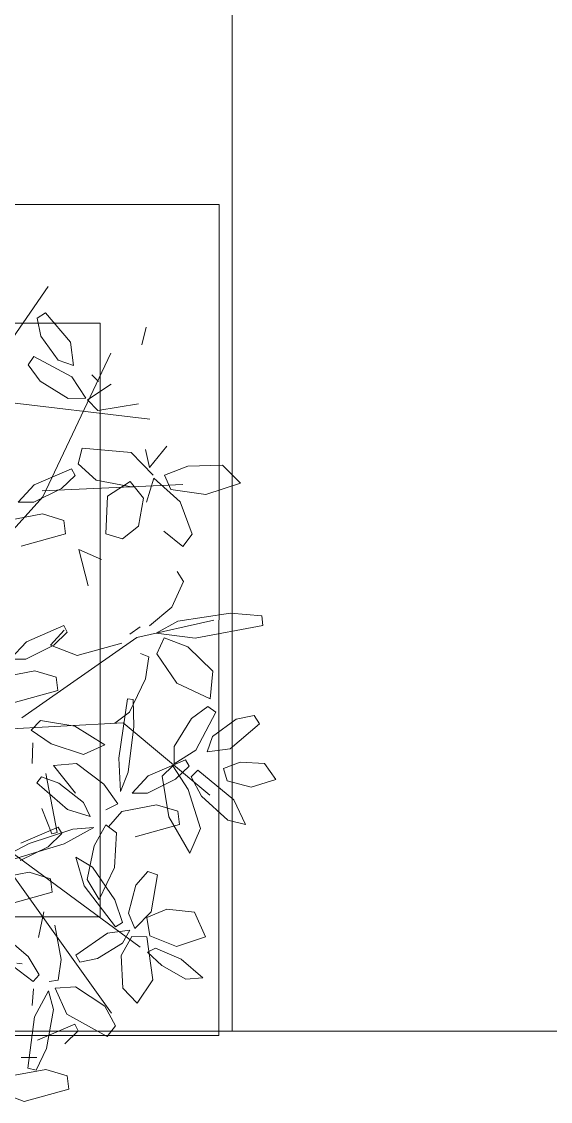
# Model space of a CAD drawing. Header units: millimetres. Extents: x 4980 to 19099, y 3891 to 5773.
# Drawn here: x 6256.84 to 6279.12, y 4167.13 to 4212.6 of the extents above; entities that cross this region are included whole.
import ezdxf

# ---------------------------------------------------------------- set-up
doc = ezdxf.new("R2010")
doc.units = ezdxf.units.MM
for name, color, linetype, lineweight in [('no3_ahşap gorunus on kalın', 34, 'Continuous', 20), ('no3_döşeme kaplama', 252, 'Continuous', 0), ('no3_ölçü tefriş', 252, 'Continuous', 0), ('PLAN YAZI', 4, 'Continuous', 9)]:
    doc.layers.add(name, color=color, linetype=linetype, lineweight=lineweight)

# ---------------------------------------------------------------- blocks, each defined once
blk = doc.blocks.new('p34')
at = {"color": 44}
for p, q in [((1679.44, -14133.399), (1676.031, -14128.502)), ((1676.283, -14137.346), (1673.404, -14131.319)), ((1682.755, -14132.766), (1671.775, -14134.094)), ((1676.318, -14137.098), (1670.396, -14136.858)), ((1682.842, -14144.569), (1676.283, -14137.346)), ((1677.216, -14146.653), (1672.35, -14143.293)), ((1683.379, -14145.161), (1673.489, -14159.11)), ((1672.948, -14146.882), (1669.312, -14149.94)), ((1678.323, -14147.141), (1672.948, -14146.882)), ((1678.77, -14151.506), (1672.265, -14156.333))]:
    blk.add_line(p, q, dxfattribs=at)
at = {"color": 68}
for p, q in [((1675.098, -14130.847), (1676.139, -14129.606)), ((1676.139, -14129.606), (1676.493, -14129.832)), ((1676.493, -14129.832), (1676.343, -14130.589))]:
    blk.add_line(p, q, dxfattribs=at)
at = {"color": 66}
for p, q in [((1672.087, -14130.966), (1671.902, -14130.222)), ((1674.972, -14131.821), (1675.098, -14130.847)), ((1676.343, -14130.589), (1675.616, -14131.594)), ((1675.616, -14131.594), (1674.972, -14131.821)), ((1675.044, -14132.3), (1676.639, -14131.445)), ((1676.639, -14131.445), (1676.878, -14131.79)), ((1674.2, -14132.216), (1673.92, -14132.499)), ((1676.878, -14131.79), (1676.379, -14132.479)), ((1673.386, -14132.626), (1674.396, -14133.275)), ((1674.467, -14133.211), (1675.044, -14132.3)), ((1676.379, -14132.479), (1675.201, -14133.212)), ((1673.956, -14133.724), (1672.241, -14133.452)), ((1674.396, -14133.275), (1673.956, -14133.724)), ((1675.201, -14133.212), (1674.467, -14133.211)), ((1671.792, -14136.131), (1671.058, -14135.243)), ((1671.951, -14135.381), (1671.792, -14136.131)), ((1672.554, -14135.503), (1674.621, -14135.305)), ((1674.621, -14135.305), (1674.8, -14135.974)), ((1671.638, -14136.465), (1672.554, -14135.503)), ((1670.178, -14136.083), (1671.155, -14136.461)), ((1674.8, -14135.974), (1674.036, -14136.66)), ((1675.075, -14136.176), (1674.925, -14136.453)), ((1676.648, -14136.847), (1675.075, -14136.176)), ((1670.508, -14137.585), (1671.613, -14136.585)), ((1671.155, -14136.461), (1670.892, -14137.062)), ((1671.613, -14136.585), (1671.927, -14137.595)), ((1672.054, -14137.426), (1672.614, -14136.724)), ((1674.036, -14136.66), (1672.481, -14136.956)), ((1672.614, -14136.724), (1673.558, -14137.339)), ((1674.925, -14136.453), (1675.495, -14137.001)), ((1675.495, -14137.001), (1676.676, -14137.578)), ((1677.328, -14137.572), (1676.648, -14136.847)), ((1672.267, -14138.604), (1672.054, -14137.426)), ((1673.558, -14137.339), (1673.639, -14138.924)), ((1676.676, -14137.578), (1677.328, -14137.572)), ((1675.403, -14138.349), (1676.301, -14138.074)), ((1676.301, -14138.074), (1677.762, -14138.346)), ((1675.335, -14138.911), (1675.403, -14138.349)), ((1673.639, -14138.924), (1672.934, -14139.129)), ((1677.21, -14139.42), (1675.335, -14138.911)), ((1673.828, -14140.004), (1674.787, -14139.573)), ((1674.787, -14139.573), (1674.396, -14141.103))]:
    blk.add_line(p, q, dxfattribs=at)
at = {"color": 64}
for p, q in [((1667.963, -14136.813), (1668.711, -14136.044)), ((1668.711, -14136.044), (1670.178, -14136.083)), ((1669.418, -14137.287), (1667.963, -14136.813)), ((1670.892, -14137.062), (1669.418, -14137.287)), ((1670.004, -14138.943), (1670.508, -14137.585)), ((1670.402, -14139.461), (1670.004, -14138.943)), ((1671.196, -14138.819), (1670.402, -14139.461)), ((1672.934, -14139.129), (1672.267, -14138.604)), ((1670.648, -14140.517), (1670.379, -14140.941)), ((1670.379, -14140.941), (1670.877, -14142.023)), ((1670.877, -14142.023), (1671.814, -14142.803)), ((1667.041, -14142.803), (1667.087, -14142.407)), ((1667.087, -14142.407), (1668.406, -14142.289)), ((1668.406, -14142.289), (1670.62, -14142.611)), ((1672.35, -14143.293), (1669.101, -14142.57)), ((1670.62, -14142.611), (1671.541, -14143.118)), ((1669.901, -14143.33), (1667.041, -14142.803)), ((1671.541, -14143.118), (1669.901, -14143.33)), ((1672.654, -14143.156), (1672.205, -14142.847)), ((1675.433, -14142.781), (1675.283, -14143.058)), ((1675.283, -14143.058), (1675.853, -14143.606)), ((1675.419, -14142.964), (1675.992, -14143.603)), ((1677.006, -14143.452), (1675.433, -14142.781)), ((1670.213, -14143.7), (1671.205, -14143.304)), ((1671.205, -14143.304), (1671.52, -14143.981)), ((1674.868, -14144.038), (1672.993, -14143.53)), ((1675.992, -14143.603), (1674.868, -14144.038)), ((1675.853, -14143.606), (1677.034, -14144.182)), ((1677.686, -14144.176), (1677.006, -14143.452)), ((1669.162, -14144.725), (1670.213, -14143.7)), ((1671.52, -14143.981), (1670.683, -14145.224)), ((1672.203, -14143.96), (1671.858, -14144.112)), ((1671.858, -14144.112), (1671.99, -14145.039)), ((1677.034, -14144.182), (1677.686, -14144.176)), ((1669.279, -14145.887), (1669.162, -14144.725)), ((1675.693, -14145.516), (1675.76, -14144.954)), ((1675.76, -14144.954), (1676.659, -14144.679)), ((1676.659, -14144.679), (1678.119, -14144.95)), ((1670.683, -14145.224), (1669.279, -14145.887)), ((1671.99, -14145.039), (1672.675, -14146.436)), ((1672.75, -14145.871), (1672.521, -14145.896)), ((1673.139, -14148.365), (1672.75, -14145.871)), ((1677.568, -14146.025), (1675.693, -14145.516)), ((1669.034, -14146.453), (1669.379, -14146.214)), ((1669.379, -14146.214), (1670.068, -14146.713)), ((1672.521, -14145.896), (1672.49, -14147.033)), ((1668.178, -14146.749), (1669.183, -14147.476)), ((1669.889, -14148.048), (1669.034, -14146.453)), ((1670.068, -14146.713), (1670.801, -14147.891)), ((1672.675, -14146.436), (1673.293, -14146.902)), ((1676.427, -14146.768), (1674.984, -14147.01)), ((1676.818, -14147.177), (1676.427, -14146.768)), ((1672.49, -14147.033), (1672.742, -14148.961)), ((1674.984, -14147.01), (1673.725, -14147.811)), ((1675.987, -14147.762), (1676.818, -14147.177)), ((1669.183, -14147.476), (1669.41, -14148.12)), ((1670.8, -14148.625), (1669.889, -14148.048)), ((1670.801, -14147.891), (1670.8, -14148.625)), ((1673.725, -14147.811), (1674.614, -14148.215)), ((1674.614, -14148.215), (1675.987, -14147.762)), ((1676.785, -14148.579), (1676.753, -14147.704)), ((1670.324, -14148.446), (1670.175, -14148.723)), ((1671.898, -14149.117), (1670.324, -14148.446)), ((1673.063, -14149.776), (1673.139, -14148.365)), ((1674.911, -14148.582), (1673.766, -14149.466)), ((1675.883, -14148.668), (1674.911, -14148.582)), ((1670.175, -14148.723), (1670.744, -14149.27)), ((1670.216, -14149.706), (1670.864, -14148.697)), ((1670.864, -14148.697), (1671.313, -14149.137)), ((1672.742, -14148.961), (1673.063, -14149.776)), ((1674.963, -14149.842), (1675.883, -14148.668)), ((1676.212, -14149.009), (1675.749, -14151.491)), ((1670.744, -14149.27), (1671.925, -14149.847)), ((1671.313, -14149.137), (1671.041, -14150.851)), ((1672.577, -14149.841), (1671.898, -14149.117)), ((1673.766, -14149.466), (1673.178, -14150.295)), ((1675.658, -14149.415), (1674.63, -14150.233)), ((1676.398, -14149.137), (1675.658, -14149.415)), ((1671.925, -14149.847), (1672.577, -14149.841)), ((1671.551, -14150.344), (1673.011, -14150.615)), ((1673.178, -14150.295), (1673.683, -14150.55)), ((1674.63, -14150.233), (1674.355, -14150.825)), ((1673.011, -14150.615), (1673.583, -14151.255)), ((1674.355, -14150.825), (1675.301, -14150.522)), ((1673.687, -14151.171), (1673.239, -14151.517)), ((1674.182, -14152.059), (1673.687, -14151.171)), ((1673.239, -14151.517), (1673.327, -14152.977))]:
    blk.add_line(p, q, dxfattribs=at)
at = {"color": 62}
for p, q in [((1667.195, -14146.953), (1667.421, -14146.6)), ((1667.421, -14146.6), (1668.178, -14146.749)), ((1668.436, -14147.994), (1667.195, -14146.953)), ((1669.41, -14148.12), (1668.436, -14147.994)), ((1666.997, -14148.615), (1668.023, -14148.565)), ((1668.023, -14148.565), (1668.726, -14148.827)), ((1666.521, -14149.301), (1666.997, -14148.615)), ((1668.289, -14150.142), (1669.805, -14148.893)), ((1668.726, -14148.827), (1668.579, -14149.346)), ((1669.805, -14148.893), (1670.088, -14149.173)), ((1667.564, -14149.618), (1666.521, -14149.301)), ((1668.579, -14149.346), (1667.564, -14149.618)), ((1670.088, -14149.173), (1669.663, -14149.982)), ((1675.301, -14150.522), (1676.584, -14149.391)), ((1676.584, -14149.391), (1676.398, -14149.137)), ((1669.711, -14151.349), (1670.216, -14149.706)), ((1667.812, -14151.191), (1668.289, -14150.142)), ((1669.663, -14149.982), (1668.556, -14151.005)), ((1670.652, -14150.619), (1671.551, -14150.344)), ((1671.041, -14150.851), (1670.154, -14152.377)), ((1670.584, -14151.181), (1670.652, -14150.619)), ((1675.974, -14151.543), (1676.381, -14150.481)), ((1668.556, -14151.005), (1667.812, -14151.191)), ((1672.459, -14151.69), (1670.584, -14151.181)), ((1675.078, -14151.351), (1674.204, -14151.291)), ((1674.204, -14151.291), (1675.445, -14151.967)), ((1675.701, -14151.263), (1675.552, -14151.54)), ((1677.275, -14151.934), (1675.701, -14151.263)), ((1670.154, -14152.377), (1669.711, -14151.349)), ((1676.927, -14151.954), (1675.078, -14151.351)), ((1675.552, -14151.54), (1676.122, -14152.088)), ((1675.749, -14151.491), (1675.974, -14151.543)), ((1674.487, -14153.473), (1674.182, -14152.059)), ((1675.445, -14151.967), (1677.865, -14152.688)), ((1676.122, -14152.088), (1677.303, -14152.664)), ((1677.94, -14152.471), (1676.927, -14151.954)), ((1674.267, -14152.955), (1674.958, -14152.529)), ((1674.958, -14152.529), (1674.615, -14153.736)), ((1671.517, -14153.284), (1671.935, -14153.146)), ((1671.935, -14153.146), (1672.437, -14153.723)), ((1673.32, -14154.338), (1674.267, -14152.955)), ((1673.327, -14152.977), (1673.991, -14154.313)), ((1671.803, -14154.85), (1671.517, -14153.284)), ((1673.991, -14154.313), (1674.487, -14153.473)), ((1675.961, -14153.998), (1676.029, -14153.436)), ((1676.029, -14153.436), (1676.928, -14153.161)), ((1676.928, -14153.161), (1678.388, -14153.433)), ((1672.437, -14153.723), (1672.747, -14154.9)), ((1674.615, -14153.736), (1673.303, -14155.478)), ((1677.837, -14154.507), (1675.961, -14153.998)), ((1673.002, -14155.287), (1673.32, -14154.338)), ((1669.507, -14155.911), (1669.974, -14154.874)), ((1669.974, -14154.874), (1671.14, -14154.741)), ((1671.14, -14154.741), (1671.974, -14155.085)), ((1672.494, -14155.54), (1671.803, -14154.85)), ((1672.747, -14154.9), (1672.494, -14155.54)), ((1676.318, -14154.822), (1676.547, -14155.91)), ((1671.974, -14155.085), (1671.863, -14155.856)), ((1673.303, -14155.478), (1673.002, -14155.287)), ((1675.592, -14156.833), (1675.857, -14155.397)), ((1671.863, -14155.856), (1670.734, -14156.315)), ((1673.012, -14156.164), (1672.7, -14155.611)), ((1672.7, -14155.611), (1673.642, -14155.743)), ((1673.642, -14155.743), (1674.972, -14156.661)), ((1676.992, -14156.703), (1678.138, -14155.723)), ((1670.734, -14156.315), (1669.507, -14155.911)), ((1671.733, -14157.713), (1671.985, -14155.906)), ((1671.985, -14155.906), (1672.615, -14155.885)), ((1672.615, -14155.885), (1673.065, -14156.674)), ((1674.072, -14156.809), (1673.012, -14156.164)), ((1671.624, -14156.377), (1670.539, -14156.848)), ((1671.362, -14157.106), (1671.953, -14156.552)), ((1671.953, -14156.552), (1671.624, -14156.377)), ((1673.065, -14156.674), (1673.005, -14158.062)), ((1674.972, -14156.661), (1674.811, -14156.956)), ((1676.525, -14157.484), (1676.992, -14156.703)), ((1678.341, -14156.566), (1676.782, -14157.76)), ((1670.539, -14156.848), (1669.638, -14157.633)), ((1670.347, -14157.695), (1671.362, -14157.106)), ((1674.811, -14156.956), (1674.072, -14156.809)), ((1675.727, -14157.705), (1675.592, -14156.833)), ((1677.463, -14156.99), (1677.234, -14157.015)), ((1669.638, -14157.633), (1670.347, -14157.695)), ((1676.782, -14157.76), (1676.525, -14157.484)), ((1672.396, -14158.685), (1671.733, -14157.713)), ((1673.005, -14158.062), (1672.396, -14158.685)), ((1673.771, -14158.816), (1675.003, -14157.987)), ((1675.003, -14157.987), (1675.859, -14158.042)), ((1675.859, -14158.042), (1675.363, -14159.139)), ((1676.1, -14157.757), (1675.727, -14157.705)), ((1675.933, -14158.939), (1676.128, -14158.151)), ((1676.128, -14158.151), (1676.729, -14159.252)), ((1676.766, -14158.076), (1676.821, -14158.773)), ((1673.323, -14159.642), (1673.771, -14158.816)), ((1676.228, -14160.59), (1675.933, -14158.939)), ((1675.363, -14159.139), (1673.668, -14160.09)), ((1676.729, -14159.252), (1677.014, -14161.414)), ((1673.668, -14160.09), (1673.323, -14159.642)), ((1675.038, -14159.565), (1674.888, -14159.842)), ((1674.888, -14159.842), (1675.458, -14160.39)), ((1676.611, -14160.236), (1675.038, -14159.565)), ((1676.666, -14161.489), (1676.228, -14160.59)), ((1675.298, -14162.3), (1675.365, -14161.738)), ((1675.365, -14161.738), (1676.264, -14161.463))]:
    blk.add_line(p, q, dxfattribs=at)
at = {"color": 60}
for p, q in [((1676.639, -14160.966), (1677.291, -14160.96)), ((1676.264, -14161.463), (1677.724, -14161.735)), ((1677.014, -14161.414), (1676.666, -14161.489)), ((1677.173, -14162.809), (1675.298, -14162.3)), ((1678.296, -14162.374), (1677.173, -14162.809))]:
    blk.add_line(p, q, dxfattribs=at)

msp = doc.modelspace()

# ---------------------------------------------------------------- linework, layer by layer
at = {"layer": 'no3_ahşap gorunus on kalın', "elevation": -0.527}
msp.add_lwpolyline([(6171.056, 4204.903), (6265.162, 4204.903), (6265.146, 4169.903), (6171.041, 4169.903), (6171.056, 4204.903)], dxfattribs=at)
msp.add_lwpolyline([(6176.054, 4199.9), (6260.159, 4199.905), (6260.148, 4174.905), (6176.043, 4174.9)], close=True, dxfattribs=at)
at = {"layer": 'no3_döşeme kaplama', "elevation": -0.527}
msp.add_lwpolyline([(6265.709, 4559.455), (6404.881, 4559.455), (6404.881, 4170.083), (6265.709, 4170.083)], close=True, dxfattribs=at)
at = {"layer": 'PLAN YAZI', "color": 154, "elevation": -0.527}
msp.add_lwpolyline([(5630.152, 4170.083), (7657.397, 4170.083)], dxfattribs=at)

# ---------------------------------------------------------------- block references
at = {"layer": 'no3_ölçü tefriş', "xscale": -1, "rotation": 0.2328300535295913}
msp.add_blockref('p34', (7876.565, 18336.634, -0.527), dxfattribs=at)

doc.saveas('drawing.dxf')
